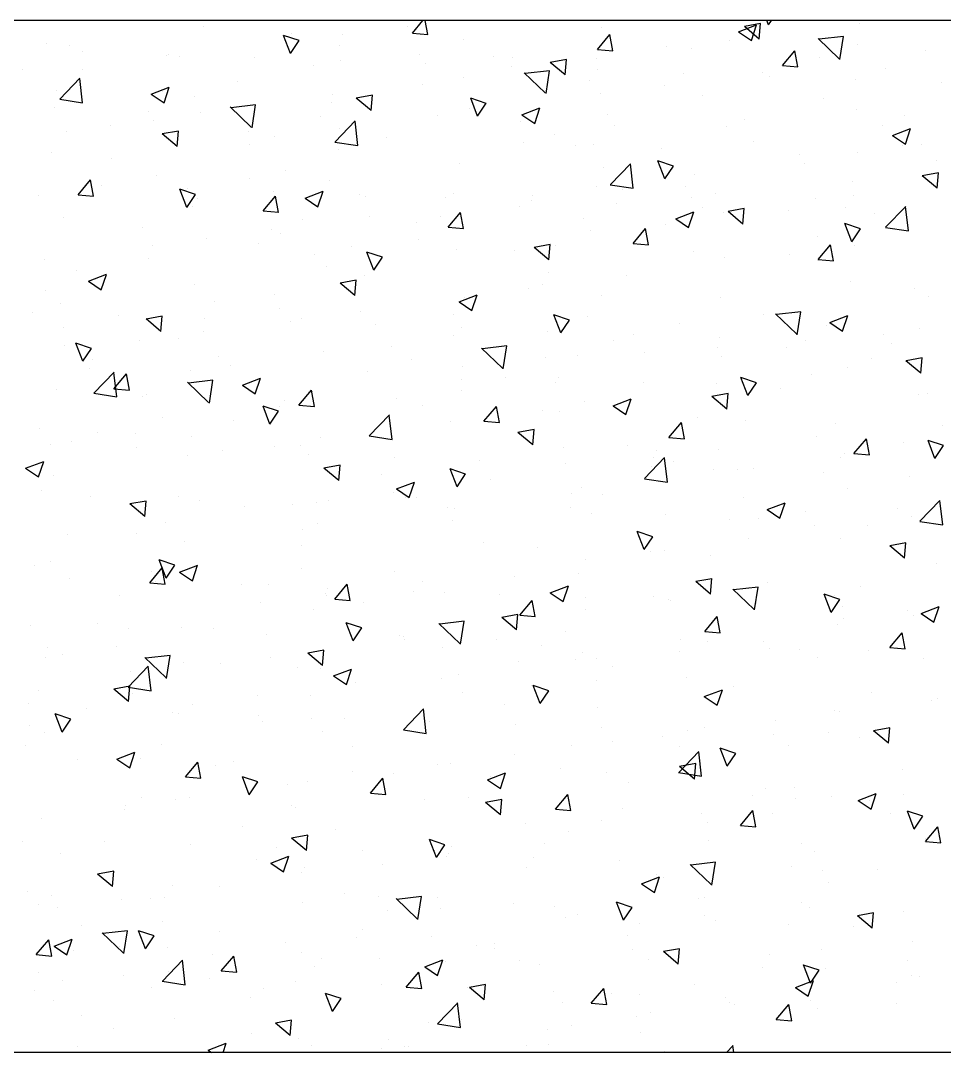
# Model space of a CAD drawing. Header units: millimetres. Extents: x 331487 to 517269, y 198509 to 399936.
# Drawn here: x 446900.7 to 447258.8, y 339696 to 340096 of the extents above; entities that cross this region are included whole.
import ezdxf

# ---------------------------------------------------------------- set-up
doc = ezdxf.new("R2010")
doc.units = ezdxf.units.MM
doc.header["$MEASUREMENT"] = 0
doc.layers.add('COLUMN', color=6, linetype='Continuous')

msp = doc.modelspace()

# ---------------------------------------------------------------- linework, layer by layer
at = {"layer": 'COLUMN'}
for p, q in [((448979.83, 340095.96), (420204.35, 340095.96)), ((448984.26, 339695.96), (420604.35, 339695.96))]:
    msp.add_line(p, q, dxfattribs=at)
at = {"layer": 'COLUMN', "color": 2, "linetype": 'Continuous'}
for p, q in [((446971.57, 340093.64), (446971.57, 340093.64)), ((447050.6, 340093.75), (447050.6, 340093.75)), ((447052.57, 340091.11), (447056.64, 340095.96)), ((447058.55, 340090.58), (447057.55, 340095.96)), ((447125.8, 340093.28), (447125.8, 340093.28)), ((447179.05, 340091.68), (447186.05, 340094.37)), ((447187.55, 340094.79), (447181.28, 340093.63)), ((447187.02, 340088.82), (447181.28, 340093.64)), ((447184.02, 340088.32), (447186.05, 340094.36)), ((447187.02, 340088.82), (447187.54, 340094.79)), ((447190.66, 340094.28), (447190.02, 340095.96)), ((447190.66, 340094.28), (447191.79, 340095.96)), ((447226, 340094.73), (447226, 340094.73)), ((447005.37, 340083.26), (447002.68, 340090.26)), ((447008.72, 340088.23), (447002.68, 340090.25)), ((447005.37, 340083.26), (447008.72, 340088.23)), ((447005.73, 340091.06), (447005.73, 340091.06)), ((447025.56, 340090.46), (447025.56, 340090.46)), ((447052.57, 340091.11), (447058.55, 340090.58)), ((447072.49, 340088.63), (447072.49, 340088.63)), ((447124.3, 340084.83), (447129.12, 340090.58)), ((447130.27, 340084.3), (447129.12, 340090.57)), ((447175.49, 340088.33), (447175.49, 340088.33)), ((447179.05, 340091.68), (447184.03, 340088.32)), ((447218.05, 340081.21), (447209.93, 340089)), ((447219.73, 340089.81), (447210.23, 340088.71)), ((447218.35, 340080.92), (447219.73, 340089.82)), ((446910.73, 340087.19), (446910.73, 340087.19)), ((446919.63, 340086.14), (446919.63, 340086.14)), ((446924.67, 340084.13), (446924.67, 340084.13)), ((447024.31, 340086.18), (447024.31, 340086.18)), ((447124.3, 340084.83), (447130.28, 340084.31)), ((447150.94, 340085.89), (447150.94, 340085.89)), ((447160.75, 340085.18), (447160.75, 340085.18)), ((447196.02, 340078.56), (447200.85, 340084.3)), ((447202, 340078.03), (447200.84, 340084.3)), ((447225.28, 340086.79), (447225.28, 340086.79)), ((447251.38, 340084.21), (447251.38, 340084.21)), ((446957.35, 340082.35), (446957.35, 340082.35)), ((446957.96, 340082.91), (446957.96, 340082.91)), ((446962.41, 340082.14), (446962.41, 340082.14)), ((446991.25, 340081.69), (446991.25, 340081.69)), ((447024.54, 340080.48), (447024.54, 340080.48)), ((447055.2, 340082.99), (447055.2, 340082.99)), ((447083.97, 340082.06), (447083.97, 340082.06)), ((447091.34, 340081.72), (447091.34, 340081.72)), ((447112.33, 340080.91), (447106.06, 340079.76)), ((447111.8, 340074.94), (447112.33, 340080.92)), ((447124.15, 340081.29), (447124.15, 340081.29)), ((447210.6, 340081.76), (447210.6, 340081.76)), ((446901.55, 340077.05), (446901.55, 340077.05)), ((446924.54, 340077.16), (446924.54, 340077.16)), ((447014.17, 340078.62), (447014.17, 340078.62)), ((447057.83, 340079.26), (447057.83, 340079.26)), ((447091.12, 340078.05), (447091.12, 340078.05)), ((447105.76, 340076.55), (447096.26, 340075.45)), ((447104.39, 340067.66), (447105.77, 340076.56)), ((447111.8, 340074.94), (447106.06, 340079.76)), ((447124.41, 340076.83), (447124.41, 340076.83)), ((447196.02, 340078.56), (447202, 340078.03)), ((447235.81, 340077.52), (447235.81, 340077.52)), ((446915.89, 340065.49), (446923.68, 340073.6)), ((446924.74, 340064.07), (446923.64, 340073.57)), ((446984.63, 340072.45), (446984.63, 340072.45)), ((447072.21, 340073.79), (447072.21, 340073.79)), ((447104.08, 340067.95), (447095.97, 340075.74)), ((447121.1, 340072.78), (447121.1, 340072.78)), ((447157.7, 340075.61), (447157.7, 340075.61)), ((447188.23, 340075.89), (447188.23, 340075.89)), ((447190.99, 340074.4), (447190.99, 340074.4)), ((447224.27, 340073.18), (447224.27, 340073.18)), ((446914.55, 340068.74), (446914.55, 340068.74)), ((446951.32, 340067.43), (446958.32, 340070.12)), ((446955.85, 340068.61), (446955.85, 340068.61)), ((446956.29, 340064.08), (446958.32, 340070.12)), ((447056.56, 340071.17), (447056.56, 340071.17)), ((447150.35, 340070.91), (447150.35, 340070.91)), ((447257.56, 340071.97), (447257.56, 340071.97)), ((446915.85, 340065.45), (446924.74, 340064.07)), ((446951.32, 340067.43), (446956.29, 340064.08)), ((446967.93, 340066.48), (446967.93, 340066.48)), ((447021.32, 340064.23), (447021.32, 340064.23)), ((447021.7, 340067.39), (447021.7, 340067.39)), ((447037.11, 340067.04), (447030.84, 340065.88)), ((447036.58, 340061.07), (447030.84, 340065.89)), ((447036.58, 340061.07), (447037.11, 340067.04)), ((447077.88, 340058.93), (447075.2, 340065.93)), ((447081.24, 340063.89), (447075.2, 340065.92)), ((447125.32, 340067.61), (447125.32, 340067.61)), ((447165.24, 340066.98), (447165.24, 340066.98)), ((447211.85, 340065.71), (447211.85, 340065.71)), ((446914.03, 340062.16), (446914.03, 340062.16)), ((446950.18, 340060.88), (446950.18, 340060.88)), ((446970.36, 340060.35), (446970.36, 340060.35)), ((446990.12, 340054.69), (446982, 340062.48)), ((446991.8, 340063.3), (446982.3, 340062.19)), ((446990.42, 340054.41), (446991.8, 340063.3)), ((447074.7, 340061.97), (447074.7, 340061.97)), ((447077.88, 340058.93), (447081.24, 340063.9)), ((447095.03, 340059.42), (447102.03, 340062.11)), ((447100, 340056.07), (447102.03, 340062.11)), ((447224.79, 340061.44), (447224.79, 340061.44)), ((446952.38, 340057.15), (446952.38, 340057.15)), ((447016.91, 340058.77), (447016.91, 340058.77)), ((447022.61, 340048.93), (447030.4, 340057.05)), ((447031.47, 340047.52), (447030.36, 340057.01)), ((447062.16, 340059.3), (447062.16, 340059.3)), ((447094.64, 340056.68), (447094.64, 340056.68)), ((447095.03, 340059.42), (447100, 340056.07)), ((447128.08, 340059.72), (447128.08, 340059.72)), ((447181.46, 340057.46), (447181.46, 340057.46)), ((447243.32, 340059), (447243.32, 340059)), ((446918.42, 340052.85), (446918.42, 340052.85)), ((446935.64, 340055.31), (446935.64, 340055.31)), ((446961.89, 340053.16), (446955.62, 340052.01)), ((446961.36, 340047.19), (446955.62, 340052.01)), ((446961.36, 340047.19), (446961.89, 340053.17)), ((446989.02, 340053.05), (446989.02, 340053.05)), ((447024.29, 340054.31), (447024.29, 340054.31)), ((447130.79, 340055.41), (447130.79, 340055.41)), ((447174.28, 340055.04), (447174.28, 340055.04)), ((447234.85, 340055.2), (447234.85, 340055.2)), ((447238.74, 340051.42), (447245.74, 340054.1)), ((447243.71, 340048.06), (447245.74, 340054.1)), ((446999.26, 340051.01), (446999.26, 340051.01)), ((447022.57, 340048.9), (447031.47, 340047.52)), ((447042.4, 340050.79), (447042.4, 340050.79)), ((447095.78, 340048.54), (447095.78, 340048.54)), ((447107.66, 340051.69), (447107.66, 340051.69)), ((447185, 340048.99), (447185, 340048.99)), ((447238.74, 340051.42), (447243.72, 340048.06)), ((447250.11, 340048.06), (447250.11, 340048.06)), ((446912.72, 340044.75), (446912.72, 340044.75)), ((446989.31, 340047.99), (446989.31, 340047.99)), ((447024.07, 340046.14), (447024.07, 340046.14)), ((447115.94, 340047.7), (447115.94, 340047.7)), ((447122.93, 340048), (447122.93, 340048)), ((447149.17, 340046.28), (447149.17, 340046.28)), ((447202.55, 340044.03), (447202.55, 340044.03)), ((447225.07, 340044.77), (447225.07, 340044.77)), ((447242.57, 340047.4), (447242.57, 340047.4)), ((446936.1, 340042.7), (446936.1, 340042.7)), ((447071, 340040.5), (447071, 340040.5)), ((447129.33, 340032.38), (447137.12, 340040.5)), ((447138.19, 340030.96), (447137.09, 340040.46)), ((447150.4, 340034.59), (447147.71, 340041.6)), ((447153.75, 340039.56), (447147.71, 340041.59)), ((447204.68, 340040.67), (447204.68, 340040.67)), ((447255.93, 340041.77), (447255.93, 340041.77)), ((447003.48, 340037.68), (447003.48, 340037.68)), ((447126.68, 340038.98), (447126.68, 340038.98)), ((447150.4, 340034.59), (447153.75, 340039.57)), ((447161.92, 340036.45), (447161.92, 340036.45)), ((447256.49, 340036.94), (447250.23, 340035.78)), ((447255.97, 340030.97), (447256.49, 340036.94)), ((446923, 340028.44), (446927.82, 340034.18)), ((446928.97, 340027.91), (446927.81, 340034.18)), ((446932.17, 340032.19), (446932.17, 340032.19)), ((446953.47, 340035.85), (446953.47, 340035.85)), ((446989.62, 340034.58), (446989.62, 340034.58)), ((447020.49, 340034.1), (447020.49, 340034.1)), ((447129.3, 340032.34), (447138.19, 340030.96)), ((447223.03, 340033.41), (447223.03, 340033.41)), ((447255.97, 340030.97), (447250.22, 340035.79)), ((446907.69, 340028.16), (446907.69, 340028.16)), ((446923, 340028.44), (446928.97, 340027.92)), ((446965.11, 340023.57), (446962.42, 340030.57)), ((446968.46, 340028.53), (446962.42, 340030.56)), ((446965.11, 340023.57), (446968.46, 340028.54)), ((446965.46, 340030.97), (446965.46, 340030.97)), ((446998.75, 340029.75), (446998.75, 340029.75)), ((447011.01, 340027.17), (447018.01, 340029.86)), ((447015.98, 340023.81), (447018.01, 340029.86)), ((447032.04, 340028.54), (447032.04, 340028.54)), ((447068.36, 340028.97), (447068.36, 340028.97)), ((447099.01, 340028.17), (447099.01, 340028.17)), ((447124.05, 340031.47), (447124.05, 340031.47)), ((447134.08, 340030.38), (447134.08, 340030.38)), ((447158.49, 340031.8), (447158.49, 340031.8)), ((447170.23, 340029.1), (447170.23, 340029.1)), ((447223.57, 340028.15), (447223.57, 340028.15)), ((446967.36, 340024.03), (446967.36, 340024.03)), ((446969.14, 340027.06), (446969.14, 340027.06)), ((446994.72, 340022.16), (446999.54, 340027.91)), ((447000.7, 340021.63), (446999.54, 340027.9)), ((447011.01, 340027.17), (447015.98, 340023.82)), ((447034.32, 340027.87), (447034.32, 340027.87)), ((447065.33, 340027.32), (447065.33, 340027.32)), ((447098.61, 340026.11), (447098.61, 340026.11)), ((447131.9, 340024.89), (447131.9, 340024.89)), ((447160.95, 340027.57), (447160.95, 340027.57)), ((447208.96, 340027.03), (447208.96, 340027.03)), ((446994.72, 340022.16), (447000.7, 340021.64)), ((447066.45, 340015.89), (447071.27, 340021.63)), ((447072.42, 340015.36), (447071.27, 340021.63)), ((447093.98, 340023.74), (447093.98, 340023.74)), ((447154.72, 340019.16), (447161.72, 340021.85)), ((447159.69, 340015.81), (447161.72, 340021.85)), ((447165.19, 340023.67), (447165.19, 340023.67)), ((447173.06, 340021.75), (447173.06, 340021.75)), ((447180.75, 340017.09), (447175, 340021.91)), ((447181.27, 340023.06), (447175.01, 340021.91)), ((447180.75, 340017.09), (447181.27, 340023.07)), ((447198.48, 340022.46), (447198.48, 340022.46)), ((447220.61, 340023.44), (447220.61, 340023.44)), ((447231.77, 340021.24), (447231.77, 340021.24)), ((447236.06, 340015.83), (447243.85, 340023.95)), ((447244.91, 340014.41), (447243.81, 340023.91)), ((446917.2, 340019.56), (446917.2, 340019.56)), ((447010.04, 340018.96), (447010.04, 340018.96)), ((447035.86, 340019.86), (447035.86, 340019.86)), ((447054.31, 340017.79), (447054.31, 340017.79)), ((447063.51, 340019.83), (447063.51, 340019.83)), ((447118.84, 340019.4), (447118.84, 340019.4)), ((447150.64, 340017.02), (447150.64, 340017.02)), ((447154.72, 340019.16), (447159.69, 340015.81)), ((447222.91, 340010.26), (447220.23, 340017.26)), ((447226.27, 340015.23), (447220.23, 340017.26)), ((446948.04, 340015.65), (446948.04, 340015.65)), ((446997.98, 340014.87), (446997.98, 340014.87)), ((447001.42, 340013.4), (447001.42, 340013.4)), ((447066.45, 340015.89), (447072.42, 340015.36)), ((447121.72, 340014.71), (447121.72, 340014.71)), ((447138.17, 340009.61), (447142.99, 340015.36)), ((447144.15, 340009.08), (447142.99, 340015.35)), ((447209.59, 340012.33), (447209.59, 340012.33)), ((447222.91, 340010.26), (447226.27, 340015.24)), ((447236.02, 340015.79), (447244.91, 340014.41)), ((447244.12, 340014.36), (447244.12, 340014.36)), ((446951.72, 340008.95), (446951.72, 340008.95)), ((446972.95, 340011.57), (446972.95, 340011.57)), ((446992.91, 340009.54), (446992.91, 340009.54)), ((447029.06, 340008.27), (447029.06, 340008.27)), ((447054.8, 340011.14), (447054.8, 340011.14)), ((447105.53, 340003.22), (447099.78, 340008.04)), ((447106.06, 340009.19), (447099.79, 340008.03)), ((447105.53, 340003.22), (447106.05, 340009.19)), ((447108.19, 340008.89), (447108.19, 340008.89)), ((447138.17, 340009.61), (447144.15, 340009.09)), ((447209.9, 340003.34), (447214.72, 340009.08)), ((447215.87, 340002.81), (447214.72, 340009.08)), ((447223.8, 340008.62), (447223.8, 340008.62)), ((447014.65, 340005.38), (447014.65, 340005.38)), ((447037.62, 339999.23), (447034.93, 340006.24)), ((447040.98, 340004.2), (447034.93, 340006.23)), ((447037.62, 339999.23), (447040.98, 340004.21)), ((447069.78, 340007.21), (447069.78, 340007.21)), ((447092.32, 340007.01), (447092.32, 340007.01)), ((447161.57, 340006.63), (447161.57, 340006.63)), ((447173.52, 340004.07), (447173.52, 340004.07)), ((447198.77, 340005.32), (447198.77, 340005.32)), ((447214.95, 340004.37), (447214.95, 340004.37)), ((446909.79, 340003.26), (446909.79, 340003.26)), ((446950.12, 340003.77), (446950.12, 340003.77)), ((447019.27, 340000.81), (447019.27, 340000.81)), ((447209.67, 340002.8), (447209.67, 340002.8)), ((447209.9, 340003.34), (447215.88, 340002.81)), ((446922.34, 339999), (446922.34, 339999)), ((446926.99, 339994.92), (446933.99, 339997.61)), ((446931.96, 339991.56), (446933.98, 339997.6)), ((447034, 339997), (447034, 339997)), ((447105.41, 339998.31), (447105.41, 339998.31)), ((447135.61, 339997.01), (447135.61, 339997.01)), ((446926.99, 339994.92), (446931.96, 339991.56)), ((446967.93, 339993.77), (446967.93, 339993.77)), ((447030.31, 339989.34), (447024.56, 339994.16)), ((447030.84, 339995.31), (447024.57, 339994.16)), ((447030.31, 339989.34), (447030.83, 339995.32)), ((447097.74, 339992.02), (447097.74, 339992.02)), ((447102.95, 339993.53), (447102.95, 339993.53)), ((447222.36, 339994.86), (447222.36, 339994.86)), ((447247.15, 339992.04), (447247.15, 339992.04)), ((446910.47, 339991.37), (446910.47, 339991.37)), ((446999.32, 339989.68), (446999.32, 339989.68)), ((447070.7, 339986.91), (447077.7, 339989.6)), ((447072.7, 339988.73), (447072.7, 339988.73)), ((447075.67, 339983.55), (447077.7, 339989.6)), ((447125.95, 339989.38), (447125.95, 339989.38)), ((447171.85, 339988.46), (447171.85, 339988.46)), ((447252.58, 339989.09), (447252.58, 339989.09)), ((446915.99, 339986.27), (446915.99, 339986.27)), ((446975.69, 339986.99), (446975.69, 339986.99)), ((447001.22, 339984.3), (447001.22, 339984.3)), ((447070.7, 339986.91), (447075.67, 339983.55)), ((446905.28, 339982.89), (446905.28, 339982.89)), ((446938.57, 339981.68), (446938.57, 339981.68)), ((446955.09, 339975.47), (446949.34, 339980.29)), ((446955.62, 339981.44), (446949.35, 339980.28)), ((446955.09, 339975.47), (446955.61, 339981.44)), ((446971.86, 339980.46), (446971.86, 339980.46)), ((447009.55, 339980.41), (447009.55, 339980.41)), ((447032.35, 339983.23), (447032.35, 339983.23)), ((447068.5, 339981.96), (447068.5, 339981.96)), ((447110.14, 339974.9), (447107.45, 339981.91)), ((447113.49, 339979.87), (447107.45, 339981.9)), ((447120.5, 339981.42), (447120.5, 339981.42)), ((447188.83, 339982.03), (447188.83, 339982.03)), ((447201.5, 339974.49), (447193.38, 339982.28)), ((447203.17, 339983.09), (447193.68, 339981.98)), ((447201.8, 339974.2), (447203.18, 339983.09)), ((447214.41, 339978.9), (447221.41, 339981.59)), ((447219.38, 339975.54), (447221.41, 339981.59)), ((447220.77, 339980.03), (447220.77, 339980.03)), ((446917.37, 339976.98), (446917.37, 339976.98)), ((447005.15, 339979.24), (447005.15, 339979.24)), ((447038.44, 339978.03), (447038.44, 339978.03)), ((447071.73, 339976.81), (447071.73, 339976.81)), ((447110.14, 339974.9), (447113.49, 339979.88)), ((447156.24, 339978.42), (447156.24, 339978.42)), ((447212.96, 339977.76), (447212.96, 339977.76)), ((447214.41, 339978.9), (447219.39, 339975.55)), ((447249.11, 339976.49), (447249.11, 339976.49)), ((446946.64, 339972.13), (446946.64, 339972.13)), ((446961.79, 339972.69), (446961.79, 339972.69)), ((446971.68, 339975.43), (446971.68, 339975.43)), ((447068.56, 339973.92), (447068.56, 339973.92)), ((447105.02, 339975.6), (447105.02, 339975.6)), ((447130.51, 339972.02), (447130.51, 339972.02)), ((447138.31, 339974.38), (447138.31, 339974.38)), ((447171.6, 339973.16), (447171.6, 339973.16)), ((447235.37, 339974.17), (447235.37, 339974.17)), ((446917.7, 339969.84), (446917.7, 339969.84)), ((446924.85, 339963.88), (446922.16, 339970.88)), ((446928.2, 339968.84), (446922.16, 339970.87)), ((446924.85, 339963.88), (446928.2, 339968.85)), ((447044.33, 339969.55), (447044.33, 339969.55)), ((447087.53, 339961.23), (447079.42, 339969.02)), ((447089.21, 339969.83), (447079.71, 339968.72)), ((447087.84, 339960.94), (447089.21, 339969.83)), ((447170.96, 339969.25), (447170.96, 339969.25)), ((447197.49, 339969.18), (447197.49, 339969.18)), ((447204.88, 339971.95), (447204.88, 339971.95)), ((447238.17, 339970.73), (447238.17, 339970.73)), ((446928.57, 339964.55), (446928.57, 339964.55)), ((446977.37, 339965.71), (446977.37, 339965.71)), ((447018.05, 339967.52), (447018.05, 339967.52)), ((447052.05, 339964.4), (447052.05, 339964.4)), ((447104, 339965.42), (447104, 339965.42)), ((447116.59, 339966.02), (447116.59, 339966.02)), ((447142.4, 339967.22), (447142.4, 339967.22)), ((447172.46, 339965.88), (447172.46, 339965.88)), ((447230.62, 339965.12), (447230.62, 339965.12)), ((447249.69, 339959.24), (447243.94, 339964.06)), ((447250.22, 339965.21), (447243.95, 339964.06)), ((447249.69, 339959.24), (447250.21, 339965.22)), ((446927.33, 339961.13), (446927.33, 339961.13)), ((446966.71, 339960.48), (446966.71, 339960.48)), ((446981.95, 339962.3), (446981.95, 339962.3)), ((447035.33, 339960.04), (447035.33, 339960.04)), ((447072.19, 339962), (447072.19, 339962)), ((447221.14, 339961.57), (447221.14, 339961.57)), ((446929.14, 339951.52), (446936.93, 339959.64)), ((446936.87, 339953.22), (446941.69, 339958.96)), ((446938, 339950.1), (446936.89, 339959.6)), ((446942.85, 339952.69), (446941.69, 339958.96)), ((446975.25, 339956.57), (446965.75, 339955.47)), ((446973.87, 339947.68), (446975.25, 339956.58)), ((446986.68, 339954.66), (446993.68, 339957.34)), ((446991.65, 339951.3), (446993.67, 339957.34)), ((447071.8, 339956.93), (447071.8, 339956.93)), ((447088.71, 339957.79), (447088.71, 339957.79)), ((447109.31, 339957.57), (447109.31, 339957.57)), ((447182.65, 339950.57), (447179.96, 339957.57)), ((447186.01, 339955.54), (447179.96, 339957.57)), ((447207.34, 339958.94), (447207.34, 339958.94)), ((446914.77, 339952.98), (446914.77, 339952.98)), ((446936.87, 339953.22), (446942.85, 339952.7)), ((446973.57, 339947.97), (446965.45, 339955.76)), ((446986.68, 339954.66), (446991.65, 339951.3)), ((447008.6, 339946.94), (447013.42, 339952.69)), ((447012.4, 339952), (447012.4, 339952)), ((447014.57, 339946.42), (447013.42, 339952.68)), ((447071.43, 339952.58), (447071.43, 339952.58)), ((447107.94, 339955.65), (447107.94, 339955.65)), ((447142.09, 339955.53), (447142.09, 339955.53)), ((447170.63, 339955.17), (447170.63, 339955.17)), ((447182.65, 339950.57), (447186.01, 339955.55)), ((447195.48, 339953.27), (447195.48, 339953.27)), ((446929.11, 339951.48), (446938, 339950.1)), ((446947.87, 339950.39), (446947.87, 339950.39)), ((446949.65, 339951.12), (446949.65, 339951.12)), ((447003.03, 339948.86), (447003.03, 339948.86)), ((447013.88, 339951.99), (447013.88, 339951.99)), ((447046.4, 339949.29), (447046.4, 339949.29)), ((447119.29, 339948.13), (447119.29, 339948.13)), ((447130.39, 339946.65), (447137.39, 339949.34)), ((447135.36, 339943.29), (447137.39, 339949.33)), ((447175, 339951.34), (447168.73, 339950.18)), ((447174.47, 339945.37), (447168.73, 339950.19)), ((447174.47, 339945.37), (447174.99, 339951.34)), ((447248.86, 339951.02), (447248.86, 339951.02)), ((447252.4, 339951.46), (447252.4, 339951.46)), ((446997.36, 339939.54), (446994.67, 339946.55)), ((447000.72, 339944.51), (446994.67, 339946.54)), ((446997.36, 339939.54), (447000.72, 339944.52)), ((447001.23, 339946.39), (447001.23, 339946.39)), ((447008.6, 339946.94), (447014.57, 339946.42)), ((447056.41, 339946.61), (447056.41, 339946.61)), ((447080.32, 339940.67), (447085.14, 339946.41)), ((447086.3, 339940.14), (447085.14, 339946.41)), ((447103.15, 339944.93), (447103.15, 339944.93)), ((447109.8, 339944.35), (447109.8, 339944.35)), ((447130.39, 339946.65), (447135.36, 339943.29)), ((446955.56, 339941.98), (446955.56, 339941.98)), ((446983.24, 339940.97), (446983.24, 339940.97)), ((447035.87, 339934.97), (447043.66, 339943.09)), ((447044.72, 339933.55), (447043.62, 339943.05)), ((447067.35, 339940.63), (447067.35, 339940.63)), ((447080.32, 339940.67), (447086.3, 339940.15)), ((447152.05, 339934.39), (447156.87, 339940.14)), ((447158.02, 339933.86), (447156.87, 339940.13)), ((447163.18, 339942.1), (447163.18, 339942.1)), ((447181.84, 339940.91), (447181.84, 339940.91)), ((446908.21, 339937.99), (446908.21, 339937.99)), ((446930.63, 339936.09), (446930.63, 339936.09)), ((447099.78, 339937.46), (447093.51, 339936.31)), ((447099.25, 339931.49), (447093.51, 339936.31)), ((447099.25, 339931.49), (447099.77, 339937.47)), ((447216.56, 339939.84), (447216.56, 339939.84)), ((447258.17, 339939.05), (447258.17, 339939.05)), ((446920.34, 339932.69), (446920.34, 339932.69)), ((446945.37, 339935.99), (446945.37, 339935.99)), ((446966.77, 339934.82), (446966.77, 339934.82)), ((447016.84, 339934.23), (447016.84, 339934.23)), ((447035.83, 339934.93), (447044.72, 339933.55)), ((447152.05, 339934.39), (447158.03, 339933.87)), ((447209.06, 339934.72), (447209.06, 339934.72)), ((447223.77, 339928.12), (447228.6, 339933.86)), ((447229.75, 339927.59), (447228.59, 339933.86)), ((447243.02, 339932.37), (447243.02, 339932.37)), ((447255.17, 339926.24), (447252.48, 339933.24)), ((447258.52, 339931.21), (447252.48, 339933.24)), ((446912.32, 339931.55), (446912.32, 339931.55)), ((446945.61, 339930.33), (446945.61, 339930.33)), ((446978.9, 339929.12), (446978.9, 339929.12)), ((446998.97, 339930.92), (446998.97, 339930.92)), ((447009.33, 339931.36), (447009.33, 339931.36)), ((447111.24, 339930.62), (447111.24, 339930.62)), ((447135.96, 339931.06), (447135.96, 339931.06)), ((447147.38, 339929.35), (447147.38, 339929.35)), ((447171.19, 339929.74), (447171.19, 339929.74)), ((447219.92, 339928.29), (447219.92, 339928.29)), ((447223.77, 339928.12), (447229.75, 339927.6)), ((447255.17, 339926.24), (447258.52, 339931.21)), ((446902.65, 339922.4), (446909.66, 339925.09)), ((446907.62, 339919.05), (446909.65, 339925.09)), ((446965.49, 339927.19), (446965.49, 339927.19)), ((447012.19, 339927.9), (447012.19, 339927.9)), ((447045.48, 339926.68), (447045.48, 339926.68)), ((447078.77, 339925.47), (447078.77, 339925.47)), ((447112.06, 339924.25), (447112.06, 339924.25)), ((447142.59, 339918.42), (447150.38, 339926.54)), ((447146.15, 339926.44), (447146.15, 339926.44)), ((447151.45, 339917), (447150.34, 339926.5)), ((447153.98, 339925.04), (447153.98, 339925.04)), ((447218.52, 339926.65), (447218.52, 339926.65)), ((446902.65, 339922.4), (446907.63, 339919.05)), ((447024.56, 339923.59), (447018.29, 339922.43)), ((447024.03, 339917.61), (447018.29, 339922.44)), ((447024.03, 339917.61), (447024.56, 339923.59)), ((447040.67, 339920.08), (447040.67, 339920.08)), ((447069.88, 339915.21), (447067.19, 339922.21)), ((447073.23, 339920.18), (447067.19, 339922.21)), ((447069.88, 339915.21), (447073.23, 339920.19)), ((447145.35, 339923.04), (447145.35, 339923.04)), ((447169.41, 339921.88), (447169.41, 339921.88)), ((447178.64, 339921.82), (447178.64, 339921.82)), ((447184.7, 339922.36), (447184.7, 339922.36)), ((447211.93, 339920.6), (447211.93, 339920.6)), ((446913.55, 339919.69), (446913.55, 339919.69)), ((447046.37, 339914.39), (447053.37, 339917.08)), ((447051.34, 339911.04), (447053.37, 339917.08)), ((447083, 339918.13), (447083, 339918.13)), ((447142.55, 339918.38), (447151.45, 339917)), ((447245.22, 339919.39), (447245.22, 339919.39)), ((446908.67, 339913.72), (446908.67, 339913.72)), ((447045.12, 339913.14), (447045.12, 339913.14)), ((447046.37, 339914.39), (447051.34, 339911.04)), ((447114.33, 339912.63), (447114.33, 339912.63)), ((447118.07, 339914.84), (447118.07, 339914.84)), ((447126.38, 339912.35), (447126.38, 339912.35)), ((447221.28, 339914.61), (447221.28, 339914.61)), ((446927.71, 339911.52), (446927.71, 339911.52)), ((446949.34, 339909.71), (446943.07, 339908.56)), ((446948.81, 339903.74), (446943.07, 339908.56)), ((446948.81, 339903.74), (446949.34, 339909.72)), ((446962.05, 339911.47), (446962.05, 339911.47)), ((446970.07, 339909.79), (446970.07, 339909.79)), ((447006.21, 339908.51), (447006.21, 339908.51)), ((447015.43, 339909.21), (447015.43, 339909.21)), ((447020.09, 339909.85), (447020.09, 339909.85)), ((447049.8, 339911.02), (447049.8, 339911.02)), ((447054.34, 339911.23), (447054.34, 339911.23)), ((447180.97, 339910.93), (447180.97, 339910.93)), ((447190.08, 339906.39), (447197.08, 339909.07)), ((447195.05, 339903.03), (447197.08, 339909.07)), ((447249.32, 339901.87), (447257.11, 339909.98)), ((447258.17, 339900.45), (447257.07, 339909.95)), ((446987.38, 339907.4), (446987.38, 339907.4)), ((447066.13, 339907.34), (447066.13, 339907.34)), ((447068.82, 339906.95), (447068.82, 339906.95)), ((447114.01, 339907.1), (447114.01, 339907.1)), ((447122.2, 339904.7), (447122.2, 339904.7)), ((447150.68, 339904.31), (447150.68, 339904.31)), ((447190.08, 339906.39), (447195.05, 339903.03)), ((447205.08, 339905.56), (447205.08, 339905.56)), ((447240.63, 339906.81), (447240.63, 339906.81)), ((446956.94, 339901.53), (446956.94, 339901.53)), ((447015.62, 339900.94), (447015.62, 339900.94)), ((447068.07, 339902.34), (447068.07, 339902.34)), ((447175.58, 339902.44), (447175.58, 339902.44)), ((447186.82, 339903.04), (447186.82, 339903.04)), ((447208.66, 339900.4), (447208.66, 339900.4)), ((447228.96, 339900.19), (447228.96, 339900.19)), ((447245.91, 339903.6), (447245.91, 339903.6)), ((447249.28, 339901.83), (447258.17, 339900.45)), ((446919.06, 339896.55), (446919.06, 339896.55)), ((446945.61, 339897.01), (446945.61, 339897.01)), ((447010.14, 339898.62), (447010.14, 339898.62)), ((447142.39, 339890.88), (447139.7, 339897.88)), ((447145.75, 339895.85), (447139.7, 339897.88)), ((446964.28, 339893.9), (446964.28, 339893.9)), ((447009.75, 339892.33), (447009.75, 339892.33)), ((447080.11, 339893.77), (447080.11, 339893.77)), ((447142.39, 339890.88), (447145.75, 339895.86)), ((447182.75, 339895.28), (447182.75, 339895.28)), ((447218.71, 339895), (447218.71, 339895)), ((447243.42, 339887.51), (447237.67, 339892.34)), ((447243.94, 339893.49), (447237.68, 339892.33)), ((447243.41, 339887.51), (447243.94, 339893.49)), ((447100.9, 339891.55), (447100.9, 339891.55)), ((447144.88, 339890.3), (447144.88, 339890.3)), ((447150.35, 339890.39), (447150.35, 339890.39)), ((447168.2, 339888.59), (447168.2, 339888.59)), ((446905.96, 339884.61), (446905.96, 339884.61)), ((446912.34, 339886.4), (446912.34, 339886.4)), ((446957.1, 339879.85), (446954.41, 339886.86)), ((446960.45, 339884.82), (446954.41, 339886.85)), ((446957.1, 339879.85), (446960.45, 339884.83)), ((446962.34, 339882.14), (446969.35, 339884.83)), ((446967.32, 339878.78), (446969.34, 339884.83)), ((447119.85, 339887), (447119.85, 339887)), ((447255.91, 339885.67), (447255.91, 339885.67)), ((446950.75, 339878), (446955.57, 339883.75)), ((446951.43, 339882.32), (446951.43, 339882.32)), ((446956.72, 339877.47), (446955.56, 339883.74)), ((446962.34, 339882.14), (446967.32, 339878.79)), ((447009.51, 339883.48), (447009.51, 339883.48)), ((447045.65, 339882.21), (447045.65, 339882.21)), ((447092.03, 339880.38), (447092.03, 339880.38)), ((447116.85, 339881.55), (447116.85, 339881.55)), ((446919.82, 339879.61), (446919.82, 339879.61)), ((446950.75, 339878), (446956.72, 339877.48)), ((446953.11, 339878.39), (446953.11, 339878.39)), ((446986.4, 339877.18), (446986.4, 339877.18)), ((446996.71, 339877.53), (446996.71, 339877.53)), ((447022.47, 339871.72), (447027.29, 339877.47)), ((447028.45, 339871.2), (447027.29, 339877.46)), ((447056.69, 339878.69), (447056.69, 339878.69)), ((447106.06, 339874.13), (447113.06, 339876.82)), ((447111.03, 339870.78), (447113.06, 339876.82)), ((447168.2, 339873.64), (447162.45, 339878.46)), ((447168.72, 339879.61), (447162.46, 339878.45)), ((447168.2, 339873.64), (447168.72, 339879.62)), ((447186.62, 339876.36), (447177.12, 339875.26)), ((447185.25, 339867.47), (447186.63, 339876.37)), ((447190.12, 339878.01), (447190.12, 339878.01)), ((447226.26, 339876.73), (447226.26, 339876.73)), ((446938.94, 339872.94), (446938.94, 339872.94)), ((447018.82, 339873.7), (447018.82, 339873.7)), ((447019.34, 339873.04), (447019.34, 339873.04)), ((447019.69, 339875.96), (447019.69, 339875.96)), ((447052.98, 339874.75), (447052.98, 339874.75)), ((447064.92, 339874.06), (447064.92, 339874.06)), ((447086.27, 339873.53), (447086.27, 339873.53)), ((447106.06, 339874.13), (447111.03, 339870.78)), ((447119.56, 339872.31), (447119.56, 339872.31)), ((447145.97, 339872.74), (447145.97, 339872.74)), ((447184.94, 339867.76), (447176.83, 339875.55)), ((447214.91, 339866.55), (447212.22, 339873.55)), ((447218.26, 339871.52), (447212.22, 339873.55)), ((447216.26, 339873.26), (447216.26, 339873.26)), ((446993.78, 339870.4), (446993.78, 339870.4)), ((447022.47, 339871.72), (447028.45, 339871.2)), ((447033.71, 339870.37), (447033.71, 339870.37)), ((447094.2, 339865.45), (447099.02, 339871.19)), ((447100.17, 339864.92), (447099.02, 339871.19)), ((447151.73, 339871.65), (447151.73, 339871.65)), ((447152.84, 339871.1), (447152.84, 339871.1)), ((447186.13, 339869.88), (447186.13, 339869.88)), ((447214.91, 339866.55), (447218.26, 339871.52)), ((447219.42, 339868.67), (447219.42, 339868.67)), ((447249.77, 339866.12), (447256.77, 339868.81)), ((447254.74, 339862.77), (447256.77, 339868.81)), ((447014.41, 339867.65), (447014.41, 339867.65)), ((447092.98, 339859.76), (447087.23, 339864.58)), ((447093.5, 339865.74), (447087.24, 339864.58)), ((447092.98, 339859.76), (447093.5, 339865.74)), ((447094.2, 339865.45), (447100.18, 339864.93)), ((447119.55, 339867.47), (447119.55, 339867.47)), ((447165.92, 339859.17), (447170.74, 339864.92)), ((447171.9, 339858.65), (447170.74, 339864.91)), ((447219.6, 339864.16), (447219.6, 339864.16)), ((447244.64, 339867.45), (447244.64, 339867.45)), ((447246.86, 339865.41), (447246.86, 339865.41)), ((447249.77, 339866.12), (447254.74, 339862.77)), ((447252.71, 339867.45), (447252.71, 339867.45)), ((446904.49, 339861.37), (446904.49, 339861.37)), ((446930.63, 339862.09), (446930.63, 339862.09)), ((446942.58, 339860.37), (446942.58, 339860.37)), ((446963.06, 339860.61), (446963.06, 339860.61)), ((446975.39, 339860.36), (446975.39, 339860.36)), ((447029.61, 339855.52), (447026.93, 339862.52)), ((447032.97, 339860.49), (447026.93, 339862.52)), ((447029.61, 339855.52), (447032.97, 339860.5)), ((447070.98, 339854.5), (447062.86, 339862.29)), ((447072.66, 339863.1), (447063.16, 339862)), ((447071.28, 339854.22), (447072.66, 339863.11)), ((447217.49, 339861.71), (447217.49, 339861.71)), ((446995.96, 339858.11), (446995.96, 339858.11)), ((447047.54, 339857.64), (447047.54, 339857.64)), ((447048.95, 339857.17), (447048.95, 339857.17)), ((447112.07, 339859.25), (447112.07, 339859.25)), ((447165.92, 339859.17), (447171.9, 339858.65)), ((447237.65, 339852.9), (447242.47, 339858.64)), ((447243.62, 339852.37), (447242.47, 339858.64)), ((446911.12, 339853.11), (446911.12, 339853.11)), ((446937.72, 339853.21), (446937.72, 339853.21)), ((447049.34, 339855.86), (447049.34, 339855.86)), ((447064.35, 339852.91), (447064.35, 339852.91)), ((447085.1, 339855.9), (447085.1, 339855.9)), ((447102.73, 339853.6), (447102.73, 339853.6)), ((447156.45, 339855.84), (447156.45, 339855.84)), ((447166.98, 339855.3), (447166.98, 339855.3)), ((447188.54, 339855.4), (447188.54, 339855.4)), ((447190.98, 339852.62), (447190.98, 339852.62)), ((447202.83, 339852.18), (447202.83, 339852.18)), ((447237.65, 339852.9), (447243.63, 339852.38)), ((446910.28, 339849.19), (446910.28, 339849.19)), ((446917.07, 339850.35), (446917.07, 339850.35)), ((446957.02, 339841.25), (446948.9, 339849.04)), ((446958.69, 339849.85), (446949.2, 339848.74)), ((446957.32, 339840.96), (446958.7, 339849.85)), ((446997.39, 339849.08), (446997.39, 339849.08)), ((447017.76, 339845.89), (447012.01, 339850.71)), ((447018.29, 339851.86), (447012.02, 339850.7)), ((447017.76, 339845.89), (447018.28, 339851.87)), ((447115.64, 339848.26), (447115.64, 339848.26)), ((447118.57, 339850.86), (447118.57, 339850.86)), ((447124.02, 339848.78), (447124.02, 339848.78)), ((447156.11, 339851.34), (447156.11, 339851.34)), ((447209.49, 339849.09), (447209.49, 339849.09)), ((447229.56, 339851.7), (447229.56, 339851.7)), ((447250.65, 339848.49), (447250.65, 339848.49)), ((446942.4, 339837.56), (446950.19, 339845.68)), ((446951.26, 339836.14), (446950.15, 339845.64)), ((446963.66, 339846.93), (446963.66, 339846.93)), ((446978.38, 339846.63), (446978.38, 339846.63)), ((447007.89, 339845.24), (447007.89, 339845.24)), ((447017.05, 339844.68), (447017.05, 339844.68)), ((447022.04, 339841.88), (447029.04, 339844.57)), ((447027.01, 339838.52), (447029.03, 339844.57)), ((447093.54, 339847.56), (447093.54, 339847.56)), ((447130.22, 339845.39), (447130.22, 339845.39)), ((446943.36, 339843.63), (446943.36, 339843.63)), ((447022.04, 339841.88), (447027.01, 339838.52)), ((447063.7, 339840.77), (447063.7, 339840.77)), ((447070.43, 339842.42), (447070.43, 339842.42)), ((447123.81, 339840.17), (447123.81, 339840.17)), ((447158.99, 339841.16), (447158.99, 339841.16)), ((446907.78, 339836.34), (446907.78, 339836.34)), ((446942.54, 339832.01), (446936.79, 339836.83)), ((446943.07, 339837.99), (446936.8, 339836.83)), ((446942.36, 339837.52), (446951.26, 339836.14)), ((446942.54, 339832.01), (446943.06, 339837.99)), ((447030.38, 339839.25), (447030.38, 339839.25)), ((447098.64, 339838.17), (447098.64, 339838.17)), ((447102.13, 339831.19), (447099.44, 339838.19)), ((447105.48, 339836.16), (447099.44, 339838.19)), ((447102.13, 339831.19), (447105.48, 339836.16)), ((447165.75, 339833.87), (447172.75, 339836.56)), ((447170.72, 339830.51), (447172.75, 339836.56)), ((447177.19, 339837.91), (447177.19, 339837.91)), ((446943.93, 339835.07), (446943.93, 339835.07)), ((446992.51, 339834.26), (446992.51, 339834.26)), ((447013.19, 339834.36), (447013.19, 339834.36)), ((447071.9, 339835.38), (447071.9, 339835.38)), ((447165.75, 339833.87), (447170.72, 339830.52)), ((447230.58, 339835.66), (447230.58, 339835.66)), ((447253.66, 339832.28), (447253.66, 339832.28)), ((447256.2, 339833), (447256.2, 339833)), ((446903.7, 339831.22), (446903.7, 339831.22)), ((446926.22, 339829.1), (446926.22, 339829.1)), ((446967.48, 339830.96), (446967.48, 339830.96)), ((447049.13, 339821.01), (447056.92, 339829.13)), ((447057.98, 339819.59), (447056.88, 339829.09)), ((447088.39, 339830.87), (447088.39, 339830.87)), ((447124.54, 339829.59), (447124.54, 339829.59)), ((447216.28, 339828.42), (447216.28, 339828.42)), ((447218.33, 339828.01), (447218.33, 339828.01)), ((446916.84, 339820.16), (446914.15, 339827.16)), ((446920.19, 339825.13), (446914.15, 339827.16)), ((446916.84, 339820.16), (446920.19, 339825.14)), ((446959.51, 339827.88), (446959.51, 339827.88)), ((446961.85, 339827.32), (446961.85, 339827.32)), ((446992.8, 339826.67), (446992.8, 339826.67)), ((446994.46, 339824.15), (446994.46, 339824.15)), ((447013.58, 339825.37), (447013.58, 339825.37)), ((447026.09, 339825.45), (447026.09, 339825.45)), ((447059.38, 339824.23), (447059.38, 339824.23)), ((447193.29, 339824.72), (447193.29, 339824.72)), ((446904.32, 339822.65), (446904.32, 339822.65)), ((447017.82, 339820.32), (447017.82, 339820.32)), ((447049.09, 339820.97), (447057.98, 339819.59)), ((447092.67, 339823.02), (447092.67, 339823.02)), ((447125.96, 339821.8), (447125.96, 339821.8)), ((447159.25, 339820.59), (447159.25, 339820.59)), ((447165.77, 339822.02), (447165.77, 339822.02)), ((447237.14, 339815.79), (447231.39, 339820.61)), ((447237.67, 339821.76), (447231.4, 339820.6)), ((447237.14, 339815.79), (447237.66, 339821.77)), ((446909.91, 339819.83), (446909.91, 339819.83)), ((447130.14, 339816.4), (447130.14, 339816.4)), ((447149.47, 339818.27), (447149.47, 339818.27)), ((447192.54, 339819.37), (447192.54, 339819.37)), ((447214, 339819.88), (447214, 339819.88)), ((447225.83, 339818.16), (447225.83, 339818.16)), ((446902.73, 339815.01), (446902.73, 339815.01)), ((446938.01, 339809.63), (446945.01, 339812.31)), ((446942.98, 339806.27), (446945.01, 339812.31)), ((446955.26, 339815.35), (446955.26, 339815.35)), ((447029.35, 339814.72), (447029.35, 339814.72)), ((447114.42, 339814.97), (447114.42, 339814.97)), ((447155.85, 339804.46), (447163.64, 339812.57)), ((447155.98, 339814.42), (447155.98, 339814.42)), ((447164.71, 339803.04), (447163.6, 339812.53)), ((447174.64, 339806.86), (447171.96, 339813.86)), ((447178, 339811.83), (447171.96, 339813.86)), ((447198.43, 339814.85), (447198.43, 339814.85)), ((446922.68, 339809.54), (446922.68, 339809.54)), ((446938.01, 339809.63), (446942.99, 339806.27)), ((446947.22, 339810.03), (446947.22, 339810.03)), ((446964.62, 339802.78), (446969.44, 339808.53)), ((446970.6, 339802.25), (446969.44, 339808.52)), ((446983.37, 339808.76), (446983.37, 339808.76)), ((447067.23, 339808.12), (447067.23, 339808.12)), ((447092.27, 339811.41), (447092.27, 339811.41)), ((447174.64, 339806.86), (447178, 339811.83)), ((446976.07, 339807.28), (446976.07, 339807.28)), ((447029.45, 339805.02), (447029.45, 339805.02)), ((447045.29, 339804.26), (447045.29, 339804.26)), ((447062.48, 339807.48), (447062.48, 339807.48)), ((447081.73, 339801.62), (447088.73, 339804.31)), ((447086.7, 339798.26), (447088.72, 339804.3)), ((447109.82, 339805.87), (447109.82, 339805.87)), ((447127.83, 339804.56), (447127.83, 339804.56)), ((447155.81, 339804.42), (447164.71, 339803.04)), ((447162.45, 339807.89), (447156.18, 339806.73)), ((447161.92, 339801.91), (447156.18, 339806.73)), ((447161.92, 339801.91), (447162.44, 339807.89)), ((447242.73, 339805.74), (447242.73, 339805.74)), ((446964.62, 339802.78), (446970.6, 339802.26)), ((446989.35, 339795.83), (446986.66, 339802.83)), ((446992.71, 339800.8), (446986.66, 339802.83)), ((446989.35, 339795.83), (446992.71, 339800.81)), ((447011.97, 339801.07), (447011.97, 339801.07)), ((447036.35, 339796.51), (447041.17, 339802.25)), ((447042.32, 339795.98), (447041.17, 339802.24)), ((447081.73, 339801.62), (447086.7, 339798.26)), ((447082.83, 339802.77), (447082.83, 339802.77)), ((447136.21, 339800.51), (447136.21, 339800.51)), ((447163.98, 339803.29), (447163.98, 339803.29)), ((447004.08, 339799.8), (447004.08, 339799.8)), ((447036.35, 339796.51), (447042.32, 339795.98)), ((447189.6, 339798.26), (447189.6, 339798.26)), ((447200.57, 339798.8), (447200.57, 339798.8)), ((447225.44, 339793.61), (447232.44, 339796.3)), ((447230.41, 339790.25), (447232.44, 339796.3)), ((447242.98, 339796), (447242.98, 339796)), ((446947.73, 339794.89), (446947.73, 339794.89)), ((446960.63, 339794.03), (446960.63, 339794.03)), ((446966.2, 339794.82), (446966.2, 339794.82)), ((447057.26, 339794.02), (447057.26, 339794.02)), ((447074.36, 339794.59), (447074.36, 339794.59)), ((447087.23, 339794.01), (447080.96, 339792.85)), ((447086.7, 339788.04), (447080.96, 339792.86)), ((447086.7, 339788.04), (447087.22, 339794.02)), ((447108.07, 339790.23), (447112.89, 339795.98)), ((447114.05, 339789.7), (447112.89, 339795.97)), ((447184.41, 339795.73), (447184.41, 339795.73)), ((447200.99, 339794.3), (447200.99, 339794.3)), ((447215.06, 339795.13), (447215.06, 339795.13)), ((447225.44, 339793.61), (447230.41, 339790.25)), ((447229.89, 339793.56), (447229.89, 339793.56)), ((446941.1, 339790.24), (446941.1, 339790.24)), ((446941.17, 339791.52), (446941.17, 339791.52)), ((447005.63, 339791.85), (447005.63, 339791.85)), ((447007.4, 339790.76), (447007.4, 339790.76)), ((447108.07, 339790.23), (447114.05, 339789.71)), ((447134.03, 339790.46), (447134.03, 339790.46)), ((447164.55, 339788.73), (447164.55, 339788.73)), ((447179.8, 339783.95), (447184.62, 339789.7)), ((447185.77, 339783.43), (447184.62, 339789.69)), ((447192.02, 339788.57), (447192.02, 339788.57)), ((447237.87, 339788.54), (447237.87, 339788.54)), ((447247.16, 339782.53), (447244.47, 339789.53)), ((447250.51, 339787.5), (447244.47, 339789.52)), ((446908.69, 339786.54), (446908.69, 339786.54)), ((447096.39, 339784.78), (447096.39, 339784.78)), ((447126.09, 339785.72), (447126.09, 339785.72)), ((447166.99, 339785.27), (447166.99, 339785.27)), ((447247.16, 339782.53), (447250.51, 339787.5)), ((446986.66, 339783.72), (446986.66, 339783.72)), ((447012.01, 339780.13), (447005.74, 339778.98)), ((447011.48, 339774.16), (447012, 339780.14)), ((447022.81, 339782.45), (447022.81, 339782.45)), ((447113.21, 339781.68), (447113.21, 339781.68)), ((447179.8, 339783.96), (447185.78, 339783.43)), ((447251.52, 339777.68), (447256.35, 339783.43)), ((447257.5, 339777.15), (447256.34, 339783.42)), ((446901.45, 339777.84), (446901.45, 339777.84)), ((446933.26, 339777.76), (446933.26, 339777.76)), ((446966.55, 339776.54), (446966.55, 339776.54)), ((447011.48, 339774.16), (447005.74, 339778.98)), ((447061.87, 339771.5), (447059.18, 339778.5)), ((447065.22, 339776.47), (447059.18, 339778.5)), ((447061.87, 339771.5), (447065.22, 339776.47)), ((447103.83, 339776.96), (447103.83, 339776.96)), ((447167.27, 339778.25), (447167.27, 339778.25)), ((447203.42, 339776.98), (447203.42, 339776.98)), ((447251.4, 339778.9), (447251.4, 339778.9)), ((447251.53, 339777.68), (447257.5, 339777.16)), ((446916.1, 339773.18), (446916.1, 339773.18)), ((446997.7, 339769.36), (447004.71, 339772.05)), ((446999.84, 339775.32), (446999.84, 339775.32)), ((447002.67, 339766.01), (447004.7, 339772.05)), ((447033.13, 339774.11), (447033.13, 339774.11)), ((447061.27, 339774.19), (447061.27, 339774.19)), ((447066.42, 339772.89), (447066.42, 339772.89)), ((447067.77, 339775.71), (447067.77, 339775.71)), ((447208.37, 339773.77), (447208.37, 339773.77)), ((446992.2, 339770.77), (446992.2, 339770.77)), ((446997.7, 339769.36), (447002.68, 339766.01)), ((447040.93, 339768.68), (447040.93, 339768.68)), ((447065.96, 339771.97), (447065.96, 339771.97)), ((447099.71, 339771.68), (447099.71, 339771.68)), ((447133, 339770.46), (447133, 339770.46)), ((447168.39, 339761.04), (447160.28, 339768.83)), ((447170.07, 339769.64), (447160.57, 339768.53)), ((447166.29, 339769.24), (447166.29, 339769.24)), ((447168.7, 339760.75), (447170.07, 339769.64)), ((447199.58, 339768.03), (447199.58, 339768.03)), ((446936.79, 339766.26), (446930.52, 339765.1)), ((446936.26, 339760.29), (446930.52, 339765.11)), ((446936.26, 339760.29), (446936.79, 339766.26)), ((447009.45, 339765.7), (447009.45, 339765.7)), ((447010.76, 339767.79), (447010.76, 339767.79)), ((447096.71, 339767.71), (447096.71, 339767.71)), ((447141.42, 339761.36), (447148.42, 339764.04)), ((447146.39, 339758), (447148.42, 339764.04)), ((447147.22, 339764.89), (447147.22, 339764.89)), ((447211.75, 339766.5), (447211.75, 339766.5)), ((447232.87, 339766.81), (447232.87, 339766.81)), ((446959.41, 339760.74), (446959.41, 339760.74)), ((446977.77, 339760.36), (446977.77, 339760.36)), ((447141.42, 339761.36), (447146.39, 339758)), ((447150.05, 339763.76), (447150.05, 339763.76)), ((447213.85, 339761.84), (447213.85, 339761.84)), ((446903.21, 339758.44), (446903.21, 339758.44)), ((446912.74, 339756.7), (446912.74, 339756.7)), ((446956.59, 339756.18), (446956.59, 339756.18)), ((447026.11, 339757.42), (447026.11, 339757.42)), ((447039.36, 339756.4), (447039.36, 339756.4)), ((447056.11, 339756.38), (447046.61, 339755.28)), ((447054.73, 339747.49), (447056.11, 339756.39)), ((447062.25, 339756.14), (447062.25, 339756.14)), ((447165.99, 339756.11), (447165.99, 339756.11)), ((446907.47, 339753.25), (446907.47, 339753.25)), ((446914.86, 339752.08), (446914.86, 339752.08)), ((446939.9, 339755.38), (446939.9, 339755.38)), ((446951.13, 339755.69), (446951.13, 339755.69)), ((447009.97, 339753.92), (447009.97, 339753.92)), ((447054.43, 339747.78), (447046.31, 339755.57)), ((447091.73, 339753.75), (447091.73, 339753.75)), ((447107.56, 339752.49), (447107.56, 339752.49)), ((447134.38, 339747.17), (447131.69, 339754.17)), ((447137.74, 339752.14), (447131.69, 339754.16)), ((447134.38, 339747.17), (447137.74, 339752.14)), ((447163.33, 339755.44), (447163.33, 339755.44)), ((447203.59, 339754.12), (447203.59, 339754.12)), ((447043.03, 339750.87), (447043.03, 339750.87)), ((447063.36, 339751.67), (447063.36, 339751.67)), ((447111.99, 339748.4), (447111.99, 339748.4)), ((447116.74, 339749.41), (447116.74, 339749.41)), ((447165.71, 339749.13), (447165.71, 339749.13)), ((447206.71, 339751.94), (447206.71, 339751.94)), ((447231.39, 339750.03), (447225.12, 339748.88)), ((447230.86, 339744.06), (447225.12, 339748.88)), ((447230.86, 339744.06), (447231.39, 339750.04)), ((447242.86, 339750.67), (447242.86, 339750.67)), ((446924.3, 339745), (446924.3, 339745)), ((446955.54, 339746.88), (446955.54, 339746.88)), ((447140.68, 339745.83), (447140.68, 339745.83)), ((447170.12, 339747.16), (447170.12, 339747.16)), ((447198.32, 339745.42), (447198.32, 339745.42)), ((447223.5, 339744.9), (447223.5, 339744.9)), ((446940.47, 339734.52), (446932.35, 339742.31)), ((446942.14, 339743.12), (446932.64, 339742.02)), ((446940.77, 339734.23), (446942.15, 339743.13)), ((446949.09, 339736.14), (446946.4, 339743.14)), ((446952.45, 339741.11), (446946.4, 339743.14)), ((446949.09, 339736.14), (446952.45, 339741.11)), ((446977.68, 339742.75), (446977.68, 339742.75)), ((447031.06, 339740.49), (447031.06, 339740.49)), ((447033.41, 339743.74), (447033.41, 339743.74)), ((447060.05, 339740.9), (447060.05, 339740.9)), ((447136.15, 339741.4), (447136.15, 339741.4)), ((446906.77, 339733.84), (446911.59, 339739.58)), ((446912.75, 339733.31), (446911.59, 339739.58)), ((446913.68, 339737.11), (446920.68, 339739.8)), ((446913.68, 339737.11), (446918.66, 339733.76)), ((446918.65, 339733.75), (446920.68, 339739.8)), ((446938.85, 339736.86), (446938.85, 339736.86)), ((446957.74, 339736.57), (446957.74, 339736.57)), ((447003.38, 339738.47), (447003.38, 339738.47)), ((447077.53, 339737.52), (447077.53, 339737.52)), ((447084.37, 339736.27), (447084.37, 339736.27)), ((447084.44, 339738.24), (447084.44, 339738.24)), ((447156.17, 339736.16), (447149.91, 339735)), ((447155.65, 339730.19), (447156.17, 339736.16)), ((447246.56, 339738.78), (447246.56, 339738.78)), ((446906.77, 339733.84), (446912.75, 339733.31)), ((446921.08, 339735.31), (446921.08, 339735.31)), ((446975.1, 339733.73), (446975.1, 339733.73)), ((446978.5, 339727.56), (446983.32, 339733.31)), ((446984.47, 339727.03), (446983.31, 339733.3)), ((447009.54, 339734.5), (447009.54, 339734.5)), ((447017.41, 339732.44), (447017.41, 339732.44)), ((447039.65, 339732.53), (447039.65, 339732.53)), ((447137.82, 339735.98), (447137.82, 339735.98)), ((447144.04, 339732.14), (447144.04, 339732.14)), ((447155.65, 339730.19), (447149.9, 339735.01)), ((447191.21, 339733.73), (447191.21, 339733.73)), ((447211, 339735.98), (447211, 339735.98)), ((446955.66, 339723.6), (446963.45, 339731.71)), ((446964.52, 339722.18), (446963.41, 339731.67)), ((447014.62, 339729.24), (447014.62, 339729.24)), ((447057.39, 339729.1), (447064.4, 339731.79)), ((447057.39, 339729.1), (447062.37, 339725.75)), ((447062.37, 339725.75), (447064.39, 339731.79)), ((447065.55, 339731.11), (447065.55, 339731.11)), ((447094.13, 339731.4), (447094.13, 339731.4)), ((447101.69, 339729.84), (447101.69, 339729.84)), ((447188.24, 339728.77), (447188.24, 339728.77)), ((447206.9, 339722.84), (447204.21, 339729.84)), ((447210.25, 339727.81), (447204.21, 339729.83)), ((447212.63, 339728.55), (447212.63, 339728.55)), ((447244.59, 339731.47), (447244.59, 339731.47)), ((446907.47, 339727.03), (446907.47, 339727.03)), ((446940.76, 339725.82), (446940.76, 339725.82)), ((446958.2, 339727.45), (446958.2, 339727.45)), ((446974.05, 339724.6), (446974.05, 339724.6)), ((446978.5, 339727.56), (446984.47, 339727.04)), ((447050.22, 339721.29), (447055.04, 339727.03)), ((447056.2, 339720.76), (447055.04, 339727.03)), ((447206.9, 339722.84), (447210.25, 339727.81)), ((447246.16, 339725.64), (447246.16, 339725.64)), ((447249.15, 339725.52), (447249.15, 339725.52)), ((446916.78, 339723.72), (446916.78, 339723.72)), ((446951.46, 339720.92), (446951.46, 339720.92)), ((446955.62, 339723.56), (446964.52, 339722.18)), ((446994.98, 339720.57), (446994.98, 339720.57)), ((447007.34, 339723.38), (447007.34, 339723.38)), ((447040.63, 339722.17), (447040.63, 339722.17)), ((447050.22, 339721.29), (447056.2, 339720.76)), ((447073.92, 339720.95), (447073.92, 339720.95)), ((447080.43, 339716.31), (447074.68, 339721.13)), ((447080.95, 339722.28), (447074.69, 339721.13)), ((447080.43, 339716.31), (447080.95, 339722.29)), ((447121.95, 339715.01), (447126.77, 339720.76)), ((447127.92, 339714.48), (447126.77, 339720.75)), ((447162.12, 339722.15), (447162.12, 339722.15)), ((447201.11, 339721.09), (447208.11, 339723.78)), ((447201.11, 339721.09), (447206.08, 339717.74)), ((447206.08, 339717.74), (447208.11, 339723.78)), ((447240.44, 339722.99), (447240.44, 339722.99)), ((446906.26, 339719.96), (446906.26, 339719.96)), ((446989.94, 339717.39), (446989.94, 339717.39)), ((447021.61, 339711.81), (447018.92, 339718.81)), ((447024.96, 339716.78), (447018.92, 339718.81)), ((447021.6, 339711.81), (447024.96, 339716.78)), ((447107.21, 339719.74), (447107.21, 339719.74)), ((447129.92, 339718.76), (447129.92, 339718.76)), ((447140.5, 339718.52), (447140.5, 339718.52)), ((447173.79, 339717.3), (447173.79, 339717.3)), ((447207.07, 339716.09), (447207.07, 339716.09)), ((446913.59, 339715.94), (446913.59, 339715.94)), ((447062.38, 339707.04), (447070.17, 339715.16)), ((447071.24, 339705.63), (447070.13, 339715.12)), ((447110.77, 339715.11), (447110.77, 339715.11)), ((447121.95, 339715.01), (447127.93, 339714.49)), ((447175.59, 339715.1), (447175.59, 339715.1)), ((447177.28, 339714.67), (447177.28, 339714.67)), ((447193.67, 339708.74), (447198.5, 339714.48)), ((447199.65, 339708.21), (447198.49, 339714.48)), ((447209.49, 339713.12), (447209.49, 339713.12)), ((447240.36, 339714.87), (447240.36, 339714.87)), ((446924.38, 339710.28), (446924.38, 339710.28)), ((446960.52, 339709), (446960.52, 339709)), ((447005.74, 339708.41), (446999.47, 339707.25)), ((447005.21, 339702.44), (447005.73, 339708.41)), ((447071.61, 339708.75), (447071.61, 339708.75)), ((447139.41, 339709.69), (447139.41, 339709.69)), ((447144.96, 339711.51), (447144.96, 339711.51)), ((447193.67, 339708.74), (447199.65, 339708.21)), ((446936.7, 339705.35), (446936.7, 339705.35)), ((447005.21, 339702.44), (446999.46, 339707.26)), ((447058.84, 339707.61), (447058.84, 339707.61)), ((447062.35, 339707), (447071.24, 339705.62)), ((447104.99, 339704.8), (447104.99, 339704.8)), ((447114.37, 339706.39), (447114.37, 339706.39)), ((446990.08, 339703.09), (446990.08, 339703.09)), ((447008.33, 339701.21), (447008.33, 339701.21)), ((447043.46, 339700.84), (447043.46, 339700.84)), ((447141.13, 339703.53), (447141.13, 339703.53)), ((446922.75, 339698.38), (446922.75, 339698.38)), ((446973.37, 339696.85), (446980.37, 339699.54)), ((446973.37, 339696.85), (446974.69, 339695.96)), ((446979.17, 339695.96), (446980.37, 339699.54)), ((447013.29, 339698.74), (447013.29, 339698.74)), ((447040.78, 339697.49), (447040.78, 339697.49)), ((447049.38, 339698.08), (447049.38, 339698.08)), ((447051.22, 339698.08), (447051.22, 339698.08)), ((447096.84, 339698.58), (447096.84, 339698.58)), ((447105.31, 339699.1), (447105.31, 339699.1)), ((447150.23, 339696.33), (447150.23, 339696.33)), ((447174.35, 339695.96), (447176.9, 339698.61)), ((447176, 339697.79), (447176, 339697.79)), ((447177.16, 339695.96), (447176.86, 339698.57))]:
    msp.add_line(p, q, dxfattribs=at)

doc.saveas('drawing.dxf')
